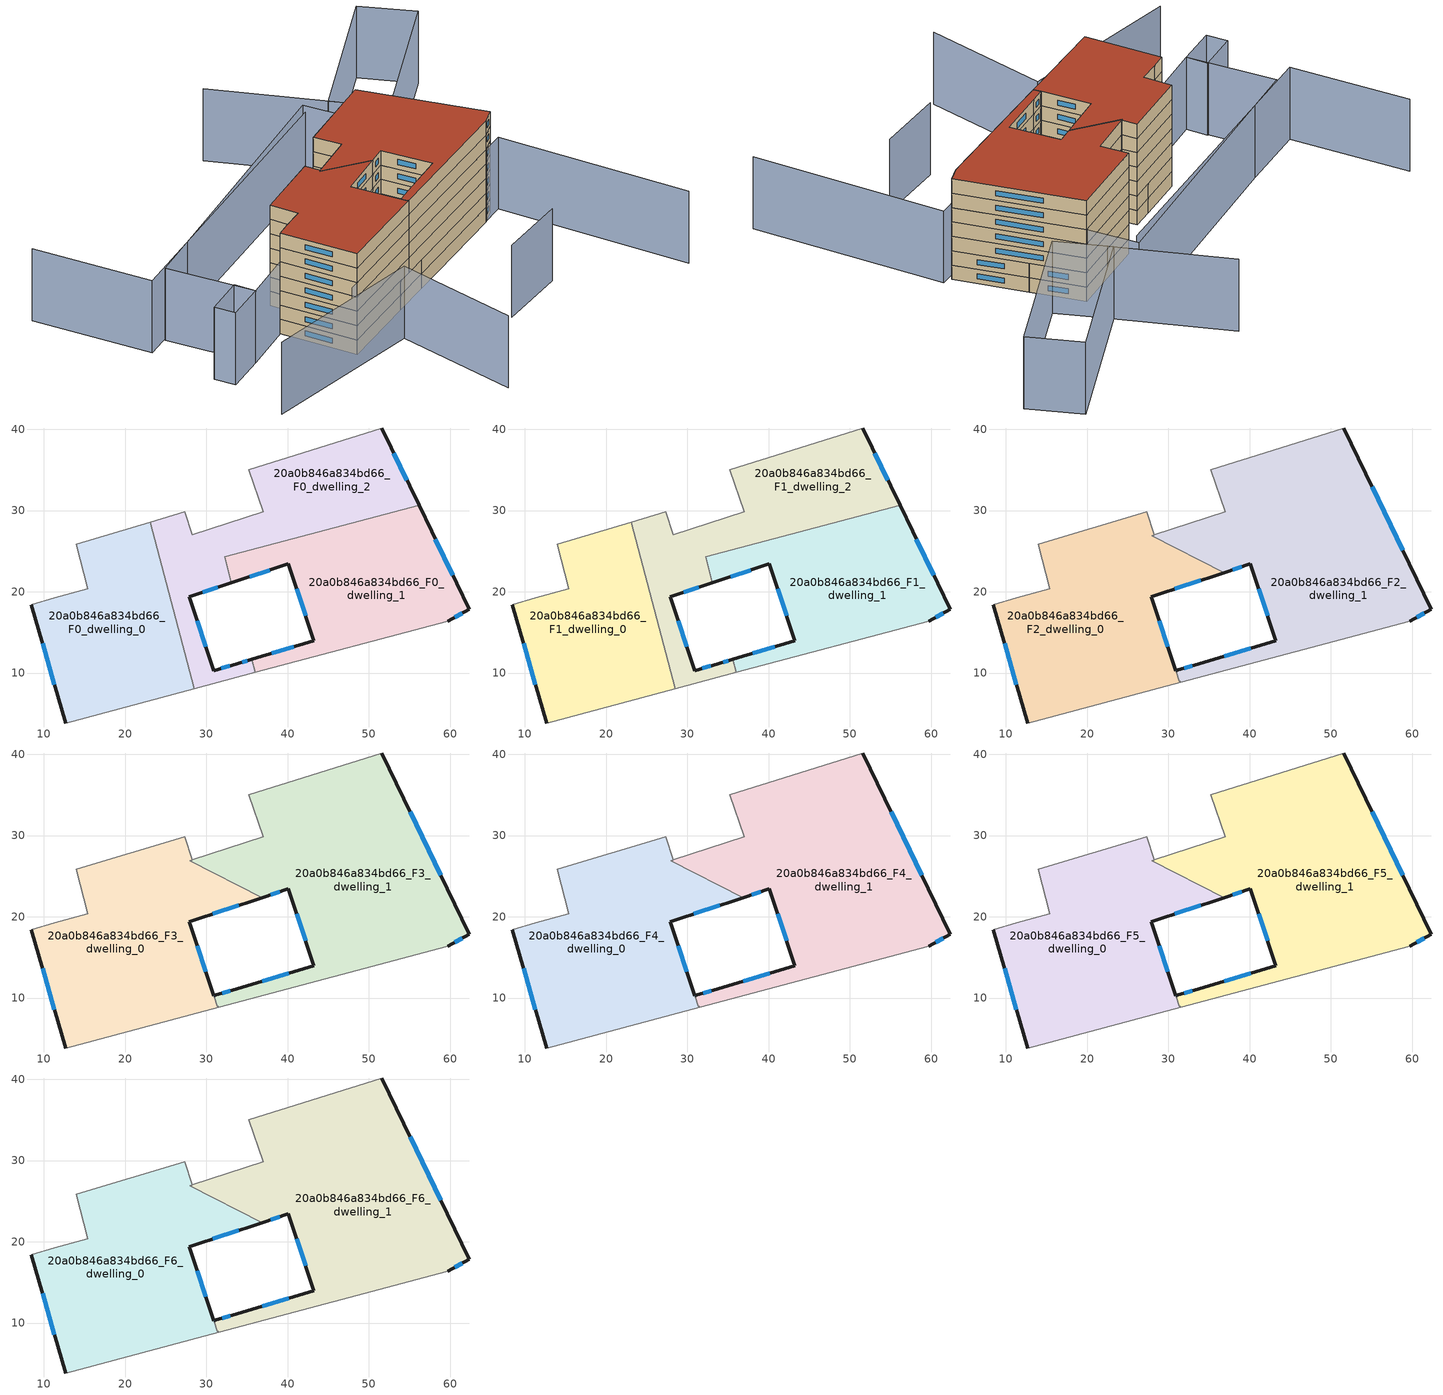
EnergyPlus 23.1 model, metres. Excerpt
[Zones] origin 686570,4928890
20a0b846a834bd66_F0_dwelling_0
 floor ground (EU_floor_Construction): 23.08,28.56 28.53,8.08 12.65,3.85 8.46,18.38 11.31,19.27 15.39,20.39 13.95,25.82 z0
 wall outside (EU_wall_Construction): 8.46,18.38 12.65,3.85 z0:3
 wall adiabatic (EU_wall_Construction): 23.08,28.56 13.95,25.82 15.39,20.39 11.31,19.27 8.46,18.38 / 12.65,3.85 28.53,8.08 z0:3
 wall to 20a0b846a834bd66_F0_dwelling_2 (EU_wall_Construction): 28.53,8.08 23.08,28.56 z0:3
 window (EU_Window_Construction): 9.83,13.65 11.29,8.58 z0.98:2.02
20a0b846a834bd66_F0_dwelling_1
 floor ground (EU_floor_Construction): 56.16,30.66 62.31,17.86 59.68,16.39 36.01,10.08 35.58,11.69 43.21,13.95 40.07,23.43 33.08,21.11 32.23,24.3 z0
 wall outside (EU_wall_Construction): 33.08,21.11 40.07,23.43 43.21,13.95 35.58,11.69 / 59.68,16.39 62.31,17.86 56.16,30.66 z0:3
 wall adiabatic (EU_wall_Construction): 36.01,10.08 59.68,16.39 z0:3
 wall to 20a0b846a834bd66_F0_dwelling_2 (EU_wall_Construction): 56.16,30.66 32.23,24.3 33.08,21.11 / 35.58,11.69 36.01,10.08 z0:3
 window (EU_Window_Construction): 40.73,13.22 38.06,12.43 / 41.1,20.35 42.19,17.03 / 35.35,21.87 37.8,22.68 / 60.31,22.02 58.16,26.5 / 60.54,16.87 61.46,17.38 z0.98:2.02
20a0b846a834bd66_F0_dwelling_2
 floor ground (EU_floor_Construction): 51.59,40.16 56.16,30.66 32.23,24.3 33.08,21.11 27.86,19.39 30.88,10.28 33.81,11.17 35.58,11.69 36.01,10.08 28.53,8.08 23.08,28.56 27.33,29.83 28.26,26.99 36.96,29.84 35.23,35.04 z0
 wall outside (EU_wall_Construction): 35.58,11.69 33.81,11.17 30.88,10.28 27.86,19.39 33.08,21.11 / 56.16,30.66 51.59,40.16 z0:3
 wall adiabatic (EU_wall_Construction): 28.53,8.08 36.01,10.08 / 51.59,40.16 35.23,35.04 36.96,29.84 28.26,26.99 27.33,29.83 23.08,28.56 z0:3
 window (EU_Window_Construction): 29.9,13.24 28.85,16.43 / 32.86,10.88 31.84,10.57 / 35.01,11.52 34.39,11.34 / 54.68,33.75 53.08,37.07 / 29.56,19.95 31.38,20.55 z0.98:2.02
20a0b846a834bd66_F1_dwelling_0
 floor to 20a0b846a834bd66_F0_dwelling_0 (EU_floor_Construction): 23.08,28.56 28.53,8.08 12.65,3.85 8.46,18.38 11.31,19.27 15.39,20.39 13.95,25.82 z3
 wall outside (EU_wall_Construction): 8.46,18.38 12.65,3.85 z3:6
 wall adiabatic (EU_wall_Construction): 23.08,28.56 13.95,25.82 15.39,20.39 11.31,19.27 8.46,18.38 / 12.65,3.85 28.53,8.08 z3:6
 wall to 20a0b846a834bd66_F1_dwelling_2 (EU_wall_Construction): 28.53,8.08 23.08,28.56 z3:6
 window (EU_Window_Construction): 9.83,13.65 11.29,8.58 z3.98:5.02
20a0b846a834bd66_F1_dwelling_1
 floor to 20a0b846a834bd66_F0_dwelling_1 (EU_floor_Construction): 56.16,30.66 62.31,17.86 59.68,16.39 36.01,10.08 35.58,11.69 43.21,13.95 40.07,23.43 33.08,21.11 32.23,24.3 z3
 wall outside (EU_wall_Construction): 33.08,21.11 40.07,23.43 43.21,13.95 35.58,11.69 / 59.68,16.39 62.31,17.86 56.16,30.66 z3:6
 wall adiabatic (EU_wall_Construction): 36.01,10.08 59.68,16.39 z3:6
 wall to 20a0b846a834bd66_F1_dwelling_2 (EU_wall_Construction): 56.16,30.66 32.23,24.3 33.08,21.11 / 35.58,11.69 36.01,10.08 z3:6
 window (EU_Window_Construction): 40.73,13.22 38.06,12.43 / 41.1,20.35 42.19,17.03 / 35.35,21.87 37.8,22.68 / 60.31,22.02 58.16,26.5 / 60.54,16.87 61.46,17.38 z3.98:5.02
20a0b846a834bd66_F1_dwelling_2
 floor to 20a0b846a834bd66_F0_dwelling_2 (EU_floor_Construction): 51.59,40.16 56.16,30.66 32.23,24.3 33.08,21.11 27.86,19.39 30.88,10.28 33.81,11.17 35.58,11.69 36.01,10.08 28.53,8.08 23.08,28.56 27.33,29.83 28.26,26.99 36.96,29.84 35.23,35.04 z3
 wall outside (EU_wall_Construction): 35.58,11.69 33.81,11.17 30.88,10.28 27.86,19.39 33.08,21.11 / 56.16,30.66 51.59,40.16 z3:6
 wall adiabatic (EU_wall_Construction): 28.53,8.08 36.01,10.08 / 51.59,40.16 35.23,35.04 36.96,29.84 28.26,26.99 27.33,29.83 23.08,28.56 z3:6
 window (EU_Window_Construction): 29.9,13.24 28.85,16.43 / 32.86,10.88 31.84,10.57 / 35.01,11.52 34.39,11.34 / 54.68,33.75 53.08,37.07 / 29.56,19.95 31.38,20.55 z3.98:5.02
 roof outside (EU_roof_Construction): 36.96,29.84 28.26,26.99 27.93,26.87 z6
20a0b846a834bd66_F2_dwelling_0
 floor to 20a0b846a834bd66_F1_dwelling_0 (EU_floor_Construction): 23.08,28.56 26.53,15.58 12.65,3.85 8.46,18.38 11.31,19.27 15.39,20.39 13.95,25.82 z6; 26.53,15.58 28.53,8.08 12.65,3.85 z6
 floor to 20a0b846a834bd66_F1_dwelling_2 (EU_floor_Construction): 28.56,17.29 30.88,10.28 31.03,10.32 31.07,10.18 30.94,10.14 31.32,8.98 31.46,9.02 31.5,8.88 28.53,8.08 26.53,15.58 z6; 32.77,24.44 32.23,24.3 33.08,21.11 27.86,19.39 28.56,17.29 26.53,15.58 23.08,28.56 27.33,29.83 28.26,26.99 27.93,26.87 z6
 floor to 20a0b846a834bd66_F1_dwelling_1 (EU_floor_Construction): 36.88,22.37 33.08,21.11 32.23,24.3 32.77,24.44 z6
 wall outside (EU_wall_Construction): 8.46,18.38 12.65,3.85 / 31.03,10.32 30.88,10.28 27.86,19.39 36.88,22.37 z6:9
 wall adiabatic (EU_wall_Construction): 12.65,3.85 31.51,8.88 / 28.26,26.99 27.33,29.83 13.95,25.82 15.39,20.39 11.31,19.27 8.46,18.38 / 27.93,26.87 28.27,26.98 z6:9
 wall to 20a0b846a834bd66_F2_dwelling_1 (EU_wall_Construction): 31.5,8.88 31.46,9.02 31.32,8.98 30.94,10.14 31.07,10.18 31.03,10.32 / 36.88,22.37 27.93,26.87 z6:9
 window (EU_Window_Construction): 9.83,13.65 11.29,8.58 / 30.8,20.36 33.95,21.4 / 29.9,13.24 28.85,16.43 / 30.98,10.31 30.93,10.29 z6.98:8.02
20a0b846a834bd66_F2_dwelling_1
 floor to 20a0b846a834bd66_F1_dwelling_1 (EU_floor_Construction): 56.16,30.66 62.31,17.86 59.68,16.39 36.01,10.08 35.58,11.69 43.21,13.95 40.07,23.43 36.88,22.37 32.77,24.44 z6
 floor to 20a0b846a834bd66_F1_dwelling_2 (EU_floor_Construction): 51.59,40.16 56.16,30.66 32.77,24.44 27.93,26.87 36.96,29.84 35.23,35.04 z6; 35.58,11.69 36.01,10.08 31.5,8.88 31.46,9.02 31.32,8.98 30.94,10.14 31.07,10.18 31.03,10.32 33.81,11.17 z6
 wall outside (EU_wall_Construction): 36.88,22.37 40.07,23.43 43.21,13.95 33.81,11.17 31.03,10.32 / 59.68,16.39 62.31,17.86 51.59,40.16 z6:9
 wall adiabatic (EU_wall_Construction): 51.59,40.16 35.23,35.04 36.96,29.84 28.27,26.99 27.93,26.87 / 31.51,8.88 59.68,16.39 z6:9
 window (EU_Window_Construction): 37.92,22.72 39.03,23.08 / 58.83,25.11 55.08,32.91 / 60.54,16.87 61.46,17.38 / 32.91,10.89 31.93,10.6 / 40.16,13.05 36.87,12.07 / 41.1,20.35 42.19,17.03 z6.98:8.02
 roof outside (EU_roof_Construction): 36.96,29.84 28.27,26.99 27.93,26.87 z9
20a0b846a834bd66_F3_dwelling_0
 floor to 20a0b846a834bd66_F2_dwelling_0 (EU_floor_Construction): 36.88,22.37 27.86,19.39 30.88,10.28 31.03,10.32 31.07,10.18 30.94,10.14 31.32,8.98 31.46,9.02 31.5,8.88 12.65,3.85 8.46,18.38 11.31,19.27 15.39,20.39 13.95,25.82 27.33,29.83 28.26,26.99 27.93,26.87 z9
 wall outside (EU_wall_Construction): 8.46,18.38 12.65,3.85 / 31.03,10.32 30.88,10.28 27.86,19.39 36.88,22.37 z9:12
 wall adiabatic (EU_wall_Construction): 12.65,3.85 31.51,8.88 / 28.26,26.99 27.33,29.83 13.95,25.82 15.39,20.39 11.31,19.27 8.46,18.38 / 27.93,26.87 28.27,26.98 z9:12
 wall to 20a0b846a834bd66_F3_dwelling_1 (EU_wall_Construction): 31.5,8.88 31.46,9.02 31.32,8.98 30.94,10.14 31.07,10.18 31.03,10.32 / 36.88,22.37 27.93,26.87 z9:12
 window (EU_Window_Construction): 9.83,13.65 11.29,8.58 / 30.8,20.36 33.95,21.4 / 29.9,13.24 28.85,16.43 / 30.98,10.31 30.93,10.29 z9.98:11.02
20a0b846a834bd66_F3_dwelling_1
 floor to 20a0b846a834bd66_F2_dwelling_1 (EU_floor_Construction): 51.59,40.16 62.31,17.86 59.68,16.39 31.5,8.88 31.46,9.02 31.32,8.98 30.94,10.14 31.07,10.18 31.03,10.32 33.81,11.17 43.21,13.95 40.07,23.43 36.88,22.37 27.93,26.87 36.96,29.84 35.23,35.04 z9
 wall outside (EU_wall_Construction): 36.88,22.37 40.07,23.43 43.21,13.95 33.81,11.17 31.03,10.32 / 59.68,16.39 62.31,17.86 51.59,40.16 z9:12
 wall adiabatic (EU_wall_Construction): 51.59,40.16 35.23,35.04 36.96,29.84 28.27,26.99 27.93,26.87 / 31.51,8.88 59.68,16.39 z9:12
 window (EU_Window_Construction): 37.92,22.72 39.03,23.08 / 58.83,25.11 55.08,32.91 / 60.54,16.87 61.46,17.38 / 32.91,10.89 31.93,10.6 / 40.16,13.05 36.87,12.07 / 41.1,20.35 42.19,17.03 z9.98:11.02
 roof outside (EU_roof_Construction): 36.96,29.84 28.27,26.99 27.93,26.87 z12
20a0b846a834bd66_F4_dwelling_0
 floor to 20a0b846a834bd66_F3_dwelling_0 (EU_floor_Construction): 36.88,22.37 27.86,19.39 30.88,10.28 31.03,10.32 31.07,10.18 30.94,10.14 31.32,8.98 31.46,9.02 31.5,8.88 12.65,3.85 8.46,18.38 11.31,19.27 15.39,20.39 13.95,25.82 27.33,29.83 28.26,26.99 27.93,26.87 z12
 wall outside (EU_wall_Construction): 8.46,18.38 12.65,3.85 / 31.03,10.32 30.88,10.28 27.86,19.39 36.88,22.37 z12:15
 wall adiabatic (EU_wall_Construction): 12.65,3.85 31.51,8.88 / 28.26,26.99 27.33,29.83 13.95,25.82 15.39,20.39 11.31,19.27 8.46,18.38 / 27.93,26.87 28.27,26.98 z12:15
 wall to 20a0b846a834bd66_F4_dwelling_1 (EU_wall_Construction): 31.5,8.88 31.46,9.02 31.32,8.98 30.94,10.14 31.07,10.18 31.03,10.32 / 36.88,22.37 27.93,26.87 z12:15
 window (EU_Window_Construction): 9.83,13.65 11.29,8.58 / 30.8,20.36 33.95,21.4 / 29.9,13.24 28.85,16.43 / 30.98,10.31 30.93,10.29 z12.98:14.02
20a0b846a834bd66_F4_dwelling_1
 floor to 20a0b846a834bd66_F3_dwelling_1 (EU_floor_Construction): 51.59,40.16 62.31,17.86 59.68,16.39 31.5,8.88 31.46,9.02 31.32,8.98 30.94,10.14 31.07,10.18 31.03,10.32 33.81,11.17 43.21,13.95 40.07,23.43 36.88,22.37 27.93,26.87 36.96,29.84 35.23,35.04 z12
 wall outside (EU_wall_Construction): 36.88,22.37 40.07,23.43 43.21,13.95 33.81,11.17 31.03,10.32 / 59.68,16.39 62.31,17.86 51.59,40.16 z12:15
 wall adiabatic (EU_wall_Construction): 51.59,40.16 35.23,35.04 36.96,29.84 28.27,26.99 27.93,26.87 / 31.51,8.88 59.68,16.39 z12:15
 window (EU_Window_Construction): 37.92,22.72 39.03,23.08 / 58.83,25.11 55.08,32.91 / 60.54,16.87 61.46,17.38 / 32.91,10.89 31.93,10.6 / 40.16,13.05 36.87,12.07 / 41.1,20.35 42.19,17.03 z12.98:14.02
 roof outside (EU_roof_Construction): 36.96,29.84 28.27,26.99 27.93,26.87 z15
20a0b846a834bd66_F5_dwelling_0
 floor to 20a0b846a834bd66_F4_dwelling_0 (EU_floor_Construction): 36.88,22.37 27.86,19.39 30.88,10.28 31.03,10.32 31.07,10.18 30.94,10.14 31.32,8.98 31.46,9.02 31.5,8.88 12.65,3.85 8.46,18.38 11.31,19.27 15.39,20.39 13.95,25.82 27.33,29.83 28.26,26.99 27.93,26.87 z15
 wall outside (EU_wall_Construction): 8.46,18.38 12.65,3.85 / 31.03,10.32 30.88,10.28 27.86,19.39 36.88,22.37 z15:18
 wall adiabatic (EU_wall_Construction): 12.65,3.85 31.51,8.88 / 28.26,26.99 27.33,29.83 13.95,25.82 15.39,20.39 11.31,19.27 8.46,18.38 / 27.93,26.87 28.27,26.98 z15:18
 wall to 20a0b846a834bd66_F5_dwelling_1 (EU_wall_Construction): 31.5,8.88 31.46,9.02 31.32,8.98 30.94,10.14 31.07,10.18 31.03,10.32 / 36.88,22.37 27.93,26.87 z15:18
 window (EU_Window_Construction): 9.83,13.65 11.29,8.58 / 30.8,20.36 33.95,21.4 / 29.9,13.24 28.85,16.43 / 30.98,10.31 30.93,10.29 z15.98:17.02
20a0b846a834bd66_F5_dwelling_1
 floor to 20a0b846a834bd66_F4_dwelling_1 (EU_floor_Construction): 51.59,40.16 62.31,17.86 59.68,16.39 31.5,8.88 31.46,9.02 31.32,8.98 30.94,10.14 31.07,10.18 31.03,10.32 33.81,11.17 43.21,13.95 40.07,23.43 36.88,22.37 27.93,26.87 36.96,29.84 35.23,35.04 z15
 wall outside (EU_wall_Construction): 36.88,22.37 40.07,23.43 43.21,13.95 33.81,11.17 31.03,10.32 / 59.68,16.39 62.31,17.86 51.59,40.16 z15:18
 wall adiabatic (EU_wall_Construction): 51.59,40.16 35.23,35.04 36.96,29.84 28.27,26.99 27.93,26.87 / 31.51,8.88 59.68,16.39 z15:18
 window (EU_Window_Construction): 37.92,22.72 39.03,23.08 / 58.83,25.11 55.08,32.91 / 60.54,16.87 61.46,17.38 / 32.91,10.89 31.93,10.6 / 40.16,13.05 36.87,12.07 / 41.1,20.35 42.19,17.03 z15.98:17.02
 roof outside (EU_roof_Construction): 36.96,29.84 28.27,26.99 27.93,26.87 z18
20a0b846a834bd66_F6_dwelling_0
 floor to 20a0b846a834bd66_F5_dwelling_0 (EU_floor_Construction): 36.88,22.37 27.86,19.39 30.88,10.28 31.03,10.32 31.07,10.18 30.94,10.14 31.32,8.98 31.46,9.02 31.5,8.88 12.65,3.85 8.46,18.38 11.31,19.27 15.39,20.39 13.95,25.82 27.33,29.83 28.26,26.99 27.93,26.87 z18
 wall outside (EU_wall_Construction): 8.46,18.38 12.65,3.85 / 31.03,10.32 30.88,10.28 27.86,19.39 36.88,22.37 z18:21
 wall adiabatic (EU_wall_Construction): 12.65,3.85 31.51,8.88 / 28.26,26.99 27.33,29.83 13.95,25.82 15.39,20.39 11.31,19.27 8.46,18.38 / 27.93,26.87 28.27,26.98 z18:21
 wall to 20a0b846a834bd66_F6_dwelling_1 (EU_wall_Construction): 31.5,8.88 31.46,9.02 31.32,8.98 30.94,10.14 31.07,10.18 31.03,10.32 / 36.88,22.37 27.93,26.87 z18:21
 window (EU_Window_Construction): 9.83,13.65 11.29,8.58 / 30.8,20.36 33.95,21.4 / 29.9,13.24 28.85,16.43 / 30.98,10.31 30.93,10.29 z18.98:20.02
 roof outside (EU_roof_Construction): 31.5,8.88 31.46,9.02 31.32,8.98 30.94,10.14 31.07,10.18 31.03,10.32 30.88,10.28 27.86,19.39 36.88,22.37 27.93,26.87 28.26,26.99 27.33,29.83 13.95,25.82 15.39,20.39 11.31,19.27 8.46,18.38 12.65,3.85 z21
20a0b846a834bd66_F6_dwelling_1
 floor to 20a0b846a834bd66_F5_dwelling_1 (EU_floor_Construction): 51.59,40.16 62.31,17.86 59.68,16.39 31.5,8.88 31.46,9.02 31.32,8.98 30.94,10.14 31.07,10.18 31.03,10.32 33.81,11.17 43.21,13.95 40.07,23.43 36.88,22.37 27.93,26.87 36.96,29.84 35.23,35.04 z18
 wall outside (EU_wall_Construction): 36.88,22.37 40.07,23.43 43.21,13.95 33.81,11.17 31.03,10.32 / 59.68,16.39 62.31,17.86 51.59,40.16 z18:21
 wall adiabatic (EU_wall_Construction): 51.59,40.16 35.23,35.04 36.96,29.84 28.27,26.99 27.93,26.87 / 31.51,8.88 59.68,16.39 z18:21
 window (EU_Window_Construction): 37.92,22.72 39.03,23.08 / 58.83,25.11 55.08,32.91 / 60.54,16.87 61.46,17.38 / 32.91,10.89 31.93,10.6 / 40.16,13.05 36.87,12.07 / 41.1,20.35 42.19,17.03 z18.98:20.02
 roof outside (EU_roof_Construction): 59.68,16.39 62.31,17.86 51.59,40.16 35.23,35.04 36.96,29.84 28.27,26.99 27.93,26.87 36.88,22.37 40.07,23.43 43.21,13.95 33.81,11.17 31.03,10.32 31.07,10.18 30.94,10.14 31.32,8.98 31.46,9.02 31.5,8.88 z21
shading: 39.91,-7.83 53.43,-5.13 / -10.45,0.6 22.14,1.35 / 22.14,1.35 22.69,-22.91 / 10.87,3.38 64.12,17.57 / 64.12,17.57 73.83,-18.89 / 47.16,47.93 -11.14,30.77 / -11.14,30.77 -17.77,53.32 / 53.15,46.36 40.64,66.17 / -1.27,15.19 -8.94,12.91 / -8.94,12.91 -10.15,17 / -10.15,17 -2.49,19.28 / -2.49,19.28 -1.27,15.19 / 53.89,33.07 -1.34,15.17 / -1.34,15.17 -6.73,31.8 / -6.73,31.8 48.5,49.71 / 48.5,49.71 53.89,33.07 / 84.6,55.45 58.53,38.22 / 58.53,38.22 52.49,47.37 / 52.49,47.37 78.55,64.6 / 78.55,64.6 84.6,55.45 z0:15
[Building]
EU S2 Campaign: North Axis=0; Terrain=City; Solar Distribution=FullExterior
[Site:Location]
Bologna: Latitude=44.5; Longitude=11.25; Time Zone=1; Elevation=37
[SizingPeriod:WeatherFileDays]
AnnualSizingPeriod: Begin Month=1; Begin Day of Month=1; End Month=12; End Day of Month=31; Day of Week for Start Day=Monday; Use Weather File Daylight Saving Period=No; Use Weather File Rain and Snow Indicators=No
[MATERIAL]
EU_InternalMass_Material: Roughness=MediumRough; Thickness=0.1; Conductivity=1; Density=1800; Specific Heat=900; Thermal Absorptance=0.9; Solar Absorptance=0.7; Visible Absorptance=0.7
[MATERIAL:NOMASS] Roughness=MediumRough; Thermal Absorptance=0.9; Solar Absorptance=0.7; Visible Absorptance=0.7
Name | Thermal Resistance
EU_wall_NoMass | 0.905828
EU_roof_NoMass | 0.37593
EU_floor_NoMass | 0.67114
[WINDOWMATERIAL:SIMPLEGLAZINGSYSTEM]
EU_Window_SimpleGlazing: UFactor=4.52486; Solar Heat Gain Coefficient=0.85; Visible Transmittance=0.85
[CONSTRUCTION]
EU_wall_Construction: EU_wall_NoMass
EU_roof_Construction: EU_roof_NoMass
EU_floor_Construction: EU_floor_NoMass
EU_InternalMass_Construction: EU_InternalMass_Material
EU_Window_Construction: EU_Window_SimpleGlazing
[ZONE] Type=1; Multiplier=1; Ceiling Height=autocalculate; Floor Area=autocalculate; Part of Total Floor Area=Yes
Name | Volume
20a0b846a834bd66_F0_dwelling_0; 20a0b846a834bd66_F1_dwelling_0 | 923.859
20a0b846a834bd66_F2_dwelling_0; 20a0b846a834bd66_F3_dwelling_0; 20a0b846a834bd66_F4_dwelling_0; 20a0b846a834bd66_F5_dwelling_0; 20a0b846a834bd66_F6_dwelling_0 | 1221.83
20a0b846a834bd66_F0_dwelling_1 | 923.806
20a0b846a834bd66_F1_dwelling_1 | 923.808
20a0b846a834bd66_F2_dwelling_1 | 1549.58
20a0b846a834bd66_F3_dwelling_1; 20a0b846a834bd66_F4_dwelling_1; 20a0b846a834bd66_F5_dwelling_1; 20a0b846a834bd66_F6_dwelling_1 | 1549.6
20a0b846a834bd66_F0_dwelling_2 | 923.825
20a0b846a834bd66_F1_dwelling_2 | 923.823
[INTERNALMASS] Construction=EU_InternalMass_Construction
Name | Zone or ZoneList | Surface Area
20a0b846a834bd66_F0_dwelling_0_EU_InternalMass | 20a0b846a834bd66_F0_dwelling_0 | 307.955
20a0b846a834bd66_F0_dwelling_1_EU_InternalMass | 20a0b846a834bd66_F0_dwelling_1 | 307.935
20a0b846a834bd66_F0_dwelling_2_EU_InternalMass | 20a0b846a834bd66_F0_dwelling_2 | 307.944
20a0b846a834bd66_F1_dwelling_0_EU_InternalMass | 20a0b846a834bd66_F1_dwelling_0 | 307.955
20a0b846a834bd66_F1_dwelling_1_EU_InternalMass | 20a0b846a834bd66_F1_dwelling_1 | 307.935
20a0b846a834bd66_F1_dwelling_2_EU_InternalMass | 20a0b846a834bd66_F1_dwelling_2 | 307.944
20a0b846a834bd66_F2_dwelling_0_EU_InternalMass | 20a0b846a834bd66_F2_dwelling_0 | 407.276
20a0b846a834bd66_F2_dwelling_1_EU_InternalMass | 20a0b846a834bd66_F2_dwelling_1 | 516.556
20a0b846a834bd66_F3_dwelling_0_EU_InternalMass | 20a0b846a834bd66_F3_dwelling_0 | 407.276
20a0b846a834bd66_F3_dwelling_1_EU_InternalMass | 20a0b846a834bd66_F3_dwelling_1 | 516.556
20a0b846a834bd66_F4_dwelling_0_EU_InternalMass | 20a0b846a834bd66_F4_dwelling_0 | 407.276
20a0b846a834bd66_F4_dwelling_1_EU_InternalMass | 20a0b846a834bd66_F4_dwelling_1 | 516.556
20a0b846a834bd66_F5_dwelling_0_EU_InternalMass | 20a0b846a834bd66_F5_dwelling_0 | 407.276
20a0b846a834bd66_F5_dwelling_1_EU_InternalMass | 20a0b846a834bd66_F5_dwelling_1 | 516.556
20a0b846a834bd66_F6_dwelling_0_EU_InternalMass | 20a0b846a834bd66_F6_dwelling_0 | 407.276
20a0b846a834bd66_F6_dwelling_1_EU_InternalMass | 20a0b846a834bd66_F6_dwelling_1 | 516.556
[OTHEREQUIPMENT] Fuel Type=Electricity; Design Level Calculation Method=Watts/Area; Power per Zone Floor Area=1; Fraction Latent=0; Fraction Radiant=0; Fraction Lost=0; Carbon Dioxide Generation Rate=0; EndUse Subcategory=EU_Step8_InternalGains
Name | Zone or ZoneList or Space or SpaceList | Schedule
EU_Step8_InternalGain_20a0b846a834bd66_F0_dwelling_0_f000 | 20a0b846a834bd66_F0_dwelling_0 | EU_Step8_GainSchedule_20a0b846a834bd66_F0_dwelling_0_f000
EU_Step8_InternalGain_20a0b846a834bd66_F0_dwelling_1_f000 | 20a0b846a834bd66_F0_dwelling_1 | EU_Step8_GainSchedule_20a0b846a834bd66_F0_dwelling_1_f000
EU_Step8_InternalGain_20a0b846a834bd66_F0_dwelling_2_f000 | 20a0b846a834bd66_F0_dwelling_2 | EU_Step8_GainSchedule_20a0b846a834bd66_F0_dwelling_2_f000
EU_Step8_InternalGain_20a0b846a834bd66_F1_dwelling_0_f000 | 20a0b846a834bd66_F1_dwelling_0 | EU_Step8_GainSchedule_20a0b846a834bd66_F1_dwelling_0_f000
EU_Step8_InternalGain_20a0b846a834bd66_F1_dwelling_1_f000 | 20a0b846a834bd66_F1_dwelling_1 | EU_Step8_GainSchedule_20a0b846a834bd66_F1_dwelling_1_f000
EU_Step8_InternalGain_20a0b846a834bd66_F1_dwelling_2_f000 | 20a0b846a834bd66_F1_dwelling_2 | EU_Step8_GainSchedule_20a0b846a834bd66_F1_dwelling_2_f000
EU_Step8_InternalGain_20a0b846a834bd66_F2_dwelling_0_f000 | 20a0b846a834bd66_F2_dwelling_0 | EU_Step8_GainSchedule_20a0b846a834bd66_F2_dwelling_0_f000
EU_Step8_InternalGain_20a0b846a834bd66_F2_dwelling_1_f000 | 20a0b846a834bd66_F2_dwelling_1 | EU_Step8_GainSchedule_20a0b846a834bd66_F2_dwelling_1_f000
EU_Step8_InternalGain_20a0b846a834bd66_F3_dwelling_0_f000 | 20a0b846a834bd66_F3_dwelling_0 | EU_Step8_GainSchedule_20a0b846a834bd66_F3_dwelling_0_f000
EU_Step8_InternalGain_20a0b846a834bd66_F3_dwelling_1_f000 | 20a0b846a834bd66_F3_dwelling_1 | EU_Step8_GainSchedule_20a0b846a834bd66_F3_dwelling_1_f000
EU_Step8_InternalGain_20a0b846a834bd66_F4_dwelling_0_f000 | 20a0b846a834bd66_F4_dwelling_0 | EU_Step8_GainSchedule_20a0b846a834bd66_F4_dwelling_0_f000
EU_Step8_InternalGain_20a0b846a834bd66_F4_dwelling_1_f000 | 20a0b846a834bd66_F4_dwelling_1 | EU_Step8_GainSchedule_20a0b846a834bd66_F4_dwelling_1_f000
EU_Step8_InternalGain_20a0b846a834bd66_F5_dwelling_0_f000 | 20a0b846a834bd66_F5_dwelling_0 | EU_Step8_GainSchedule_20a0b846a834bd66_F5_dwelling_0_f000
EU_Step8_InternalGain_20a0b846a834bd66_F5_dwelling_1_f000 | 20a0b846a834bd66_F5_dwelling_1 | EU_Step8_GainSchedule_20a0b846a834bd66_F5_dwelling_1_f000
EU_Step8_InternalGain_20a0b846a834bd66_F6_dwelling_0_f000 | 20a0b846a834bd66_F6_dwelling_0 | EU_Step8_GainSchedule_20a0b846a834bd66_F6_dwelling_0_f000
EU_Step8_InternalGain_20a0b846a834bd66_F6_dwelling_1_f000 | 20a0b846a834bd66_F6_dwelling_1 | EU_Step8_GainSchedule_20a0b846a834bd66_F6_dwelling_1_f000
[ZONEVENTILATION:DESIGNFLOWRATE] Schedule=EU_AlwaysOn; Design Flow Rate Calculation Method=AirChanges/Hour; Air Changes per Hour=0.73129; Ventilation Type=Natural; Fan Pressure Rise=0; Fan Total Efficiency=1; Constant Term Coefficient=1; Temperature Term Coefficient=0; Velocity Term Coefficient=0; Velocity Squared Term Coefficient=0; Minimum Indoor Temperature=-100; Maximum Indoor Temperature=100; Delta Temperature=-100; Minimum Outdoor Temperature=-100; Maximum Outdoor Temperature=100; Maximum Wind Speed=40
Name | Zone or ZoneList or Space or SpaceList
EU_ConstantAir_20a0b846a834bd66_F0_dwelling_0 | 20a0b846a834bd66_F0_dwelling_0
EU_ConstantAir_20a0b846a834bd66_F0_dwelling_1 | 20a0b846a834bd66_F0_dwelling_1
EU_ConstantAir_20a0b846a834bd66_F0_dwelling_2 | 20a0b846a834bd66_F0_dwelling_2
EU_ConstantAir_20a0b846a834bd66_F1_dwelling_0 | 20a0b846a834bd66_F1_dwelling_0
EU_ConstantAir_20a0b846a834bd66_F1_dwelling_1 | 20a0b846a834bd66_F1_dwelling_1
EU_ConstantAir_20a0b846a834bd66_F1_dwelling_2 | 20a0b846a834bd66_F1_dwelling_2
EU_ConstantAir_20a0b846a834bd66_F2_dwelling_0 | 20a0b846a834bd66_F2_dwelling_0
EU_ConstantAir_20a0b846a834bd66_F2_dwelling_1 | 20a0b846a834bd66_F2_dwelling_1
EU_ConstantAir_20a0b846a834bd66_F3_dwelling_0 | 20a0b846a834bd66_F3_dwelling_0
EU_ConstantAir_20a0b846a834bd66_F3_dwelling_1 | 20a0b846a834bd66_F3_dwelling_1
EU_ConstantAir_20a0b846a834bd66_F4_dwelling_0 | 20a0b846a834bd66_F4_dwelling_0
EU_ConstantAir_20a0b846a834bd66_F4_dwelling_1 | 20a0b846a834bd66_F4_dwelling_1
EU_ConstantAir_20a0b846a834bd66_F5_dwelling_0 | 20a0b846a834bd66_F5_dwelling_0
EU_ConstantAir_20a0b846a834bd66_F5_dwelling_1 | 20a0b846a834bd66_F5_dwelling_1
EU_ConstantAir_20a0b846a834bd66_F6_dwelling_0 | 20a0b846a834bd66_F6_dwelling_0
EU_ConstantAir_20a0b846a834bd66_F6_dwelling_1 | 20a0b846a834bd66_F6_dwelling_1
[HVACTEMPLATE:THERMOSTAT] Constant Heating Setpoint=20; Constant Cooling Setpoint=50
EU_HeatOnly_20a0b846a834bd66_F0_dwelling_0; EU_HeatOnly_20a0b846a834bd66_F0_dwelling_1; EU_HeatOnly_20a0b846a834bd66_F0_dwelling_2; EU_HeatOnly_20a0b846a834bd66_F1_dwelling_0; EU_HeatOnly_20a0b846a834bd66_F1_dwelling_1; EU_HeatOnly_20a0b846a834bd66_F1_dwelling_2; EU_HeatOnly_20a0b846a834bd66_F2_dwelling_0; EU_HeatOnly_20a0b846a834bd66_F2_dwelling_1; EU_HeatOnly_20a0b846a834bd66_F3_dwelling_0; EU_HeatOnly_20a0b846a834bd66_F3_dwelling_1; EU_HeatOnly_20a0b846a834bd66_F4_dwelling_0; EU_HeatOnly_20a0b846a834bd66_F4_dwelling_1; EU_HeatOnly_20a0b846a834bd66_F5_dwelling_0; EU_HeatOnly_20a0b846a834bd66_F5_dwelling_1; EU_HeatOnly_20a0b846a834bd66_F6_dwelling_0; EU_HeatOnly_20a0b846a834bd66_F6_dwelling_1
[HVACTEMPLATE:ZONE:IDEALLOADSAIRSYSTEM] System Availability Schedule=EU_AlwaysOn; Maximum Heating Supply Air Temperature=50; Minimum Cooling Supply Air Temperature=13; Maximum Heating Supply Air Humidity Ratio=0.0156; Minimum Cooling Supply Air Humidity Ratio=0.0077; Heating Limit=NoLimit; Cooling Limit=NoLimit; Heating Availability Schedule=EU_AlwaysOn; Cooling Availability Schedule=EU_CoolingOff; Dehumidification Control Type=ConstantSensibleHeatRatio; Cooling Sensible Heat Ratio=0.7; Dehumidification Setpoint=60; Humidification Control Type=None; Humidification Setpoint=30; Outdoor Air Method=None; Outdoor Air Flow Rate per Person=0.00944; Outdoor Air Flow Rate per Zone Floor Area=0; Outdoor Air Flow Rate per Zone=0; Demand Controlled Ventilation Type=None; Outdoor Air Economizer Type=NoEconomizer; Heat Recovery Type=None; Sensible Heat Recovery Effectiveness=0.7; Latent Heat Recovery Effectiveness=0.65
Name | Template Thermostat
20a0b846a834bd66_F0_dwelling_0 | EU_HeatOnly_20a0b846a834bd66_F0_dwelling_0
20a0b846a834bd66_F0_dwelling_1 | EU_HeatOnly_20a0b846a834bd66_F0_dwelling_1
20a0b846a834bd66_F0_dwelling_2 | EU_HeatOnly_20a0b846a834bd66_F0_dwelling_2
20a0b846a834bd66_F1_dwelling_0 | EU_HeatOnly_20a0b846a834bd66_F1_dwelling_0
20a0b846a834bd66_F1_dwelling_1 | EU_HeatOnly_20a0b846a834bd66_F1_dwelling_1
20a0b846a834bd66_F1_dwelling_2 | EU_HeatOnly_20a0b846a834bd66_F1_dwelling_2
20a0b846a834bd66_F2_dwelling_0 | EU_HeatOnly_20a0b846a834bd66_F2_dwelling_0
20a0b846a834bd66_F2_dwelling_1 | EU_HeatOnly_20a0b846a834bd66_F2_dwelling_1
20a0b846a834bd66_F3_dwelling_0 | EU_HeatOnly_20a0b846a834bd66_F3_dwelling_0
20a0b846a834bd66_F3_dwelling_1 | EU_HeatOnly_20a0b846a834bd66_F3_dwelling_1
20a0b846a834bd66_F4_dwelling_0 | EU_HeatOnly_20a0b846a834bd66_F4_dwelling_0
20a0b846a834bd66_F4_dwelling_1 | EU_HeatOnly_20a0b846a834bd66_F4_dwelling_1
20a0b846a834bd66_F5_dwelling_0 | EU_HeatOnly_20a0b846a834bd66_F5_dwelling_0
20a0b846a834bd66_F5_dwelling_1 | EU_HeatOnly_20a0b846a834bd66_F5_dwelling_1
20a0b846a834bd66_F6_dwelling_0 | EU_HeatOnly_20a0b846a834bd66_F6_dwelling_0
20a0b846a834bd66_F6_dwelling_1 | EU_HeatOnly_20a0b846a834bd66_F6_dwelling_1
[SIZING:ZONE] Zone Cooling Design Supply Air Temperature Input Method=SupplyAirTemperature; Zone Cooling Design Supply Air Temperature=13; Zone Heating Design Supply Air Temperature Input Method=SupplyAirTemperature; Zone Heating Design Supply Air Temperature=50; Zone Cooling Design Supply Air Humidity Ratio=0.008; Zone Heating Design Supply Air Humidity Ratio=0.008; Cooling Design Air Flow Method=DesignDay; Cooling Design Air Flow Rate=0; Cooling Minimum Air Flow per Zone Floor Area=0.000762; Cooling Minimum Air Flow=0; Cooling Minimum Air Flow Fraction=0.2; Heating Design Air Flow Method=DesignDay; Heating Design Air Flow Rate=0; Heating Maximum Air Flow per Zone Floor Area=0.002032; Heating Maximum Air Flow=0.141576; Heating Maximum Air Flow Fraction=0.3; Account for Dedicated Outdoor Air System=No; Dedicated Outdoor Air System Control Strategy=NeutralSupplyAir; Dedicated Outdoor Air Low Setpoint Temperature for Design=autosize; Dedicated Outdoor Air High Setpoint Temperature for Design=autosize; Zone Load Sizing Method=Sensible Load Only No Latent Load; Zone Latent Cooling Design Supply Air Humidity Ratio Input Method=HumidityRatioDifference; Zone Cooling Design Supply Air Humidity Ratio Difference=0.005; Zone Latent Heating Design Supply Air Humidity Ratio Input Method=HumidityRatioDifference; Zone Humidification Design Supply Air Humidity Ratio Difference=0.005
20a0b846a834bd66_F0_dwelling_0; 20a0b846a834bd66_F0_dwelling_1; 20a0b846a834bd66_F0_dwelling_2; 20a0b846a834bd66_F1_dwelling_0; 20a0b846a834bd66_F1_dwelling_1; 20a0b846a834bd66_F1_dwelling_2; 20a0b846a834bd66_F2_dwelling_0; 20a0b846a834bd66_F2_dwelling_1; 20a0b846a834bd66_F3_dwelling_0; 20a0b846a834bd66_F3_dwelling_1; 20a0b846a834bd66_F4_dwelling_0; 20a0b846a834bd66_F4_dwelling_1; 20a0b846a834bd66_F5_dwelling_0; 20a0b846a834bd66_F5_dwelling_1; 20a0b846a834bd66_F6_dwelling_0; 20a0b846a834bd66_F6_dwelling_1
[SCHEDULE:CONSTANT]
Name | Hourly Value
EU_AlwaysOn | 1
EU_CoolingOff | 0
[SCHEDULE:FILE] Column Number=1; Rows to Skip at Top=0; Number of Hours of Data=8760; Column Separator=Comma; Interpolate to Timestep=No; Minutes per Item=60; Adjust Schedule for Daylight Savings=Yes
Name | File
EU_Step8_GainSchedule_20a0b846a834bd66_F0_dwelling_0_f000 | ../../schedules/20a0b846a834bd66/20a0b846a834bd66_F0_dwelling_0_f000_gain.csv
EU_Step8_GainSchedule_20a0b846a834bd66_F0_dwelling_1_f000 | ../../schedules/20a0b846a834bd66/20a0b846a834bd66_F0_dwelling_1_f000_gain.csv
EU_Step8_GainSchedule_20a0b846a834bd66_F0_dwelling_2_f000 | ../../schedules/20a0b846a834bd66/20a0b846a834bd66_F0_dwelling_2_f000_gain.csv
EU_Step8_GainSchedule_20a0b846a834bd66_F1_dwelling_0_f000 | ../../schedules/20a0b846a834bd66/20a0b846a834bd66_F1_dwelling_0_f000_gain.csv
EU_Step8_GainSchedule_20a0b846a834bd66_F1_dwelling_1_f000 | ../../schedules/20a0b846a834bd66/20a0b846a834bd66_F1_dwelling_1_f000_gain.csv
EU_Step8_GainSchedule_20a0b846a834bd66_F1_dwelling_2_f000 | ../../schedules/20a0b846a834bd66/20a0b846a834bd66_F1_dwelling_2_f000_gain.csv
EU_Step8_GainSchedule_20a0b846a834bd66_F2_dwelling_0_f000 | ../../schedules/20a0b846a834bd66/20a0b846a834bd66_F2_dwelling_0_f000_gain.csv
EU_Step8_GainSchedule_20a0b846a834bd66_F2_dwelling_1_f000 | ../../schedules/20a0b846a834bd66/20a0b846a834bd66_F2_dwelling_1_f000_gain.csv
EU_Step8_GainSchedule_20a0b846a834bd66_F3_dwelling_0_f000 | ../../schedules/20a0b846a834bd66/20a0b846a834bd66_F3_dwelling_0_f000_gain.csv
EU_Step8_GainSchedule_20a0b846a834bd66_F3_dwelling_1_f000 | ../../schedules/20a0b846a834bd66/20a0b846a834bd66_F3_dwelling_1_f000_gain.csv
EU_Step8_GainSchedule_20a0b846a834bd66_F4_dwelling_0_f000 | ../../schedules/20a0b846a834bd66/20a0b846a834bd66_F4_dwelling_0_f000_gain.csv
EU_Step8_GainSchedule_20a0b846a834bd66_F4_dwelling_1_f000 | ../../schedules/20a0b846a834bd66/20a0b846a834bd66_F4_dwelling_1_f000_gain.csv
EU_Step8_GainSchedule_20a0b846a834bd66_F5_dwelling_0_f000 | ../../schedules/20a0b846a834bd66/20a0b846a834bd66_F5_dwelling_0_f000_gain.csv
EU_Step8_GainSchedule_20a0b846a834bd66_F5_dwelling_1_f000 | ../../schedules/20a0b846a834bd66/20a0b846a834bd66_F5_dwelling_1_f000_gain.csv
EU_Step8_GainSchedule_20a0b846a834bd66_F6_dwelling_0_f000 | ../../schedules/20a0b846a834bd66/20a0b846a834bd66_F6_dwelling_0_f000_gain.csv
EU_Step8_GainSchedule_20a0b846a834bd66_F6_dwelling_1_f000 | ../../schedules/20a0b846a834bd66/20a0b846a834bd66_F6_dwelling_1_f000_gain.csv
